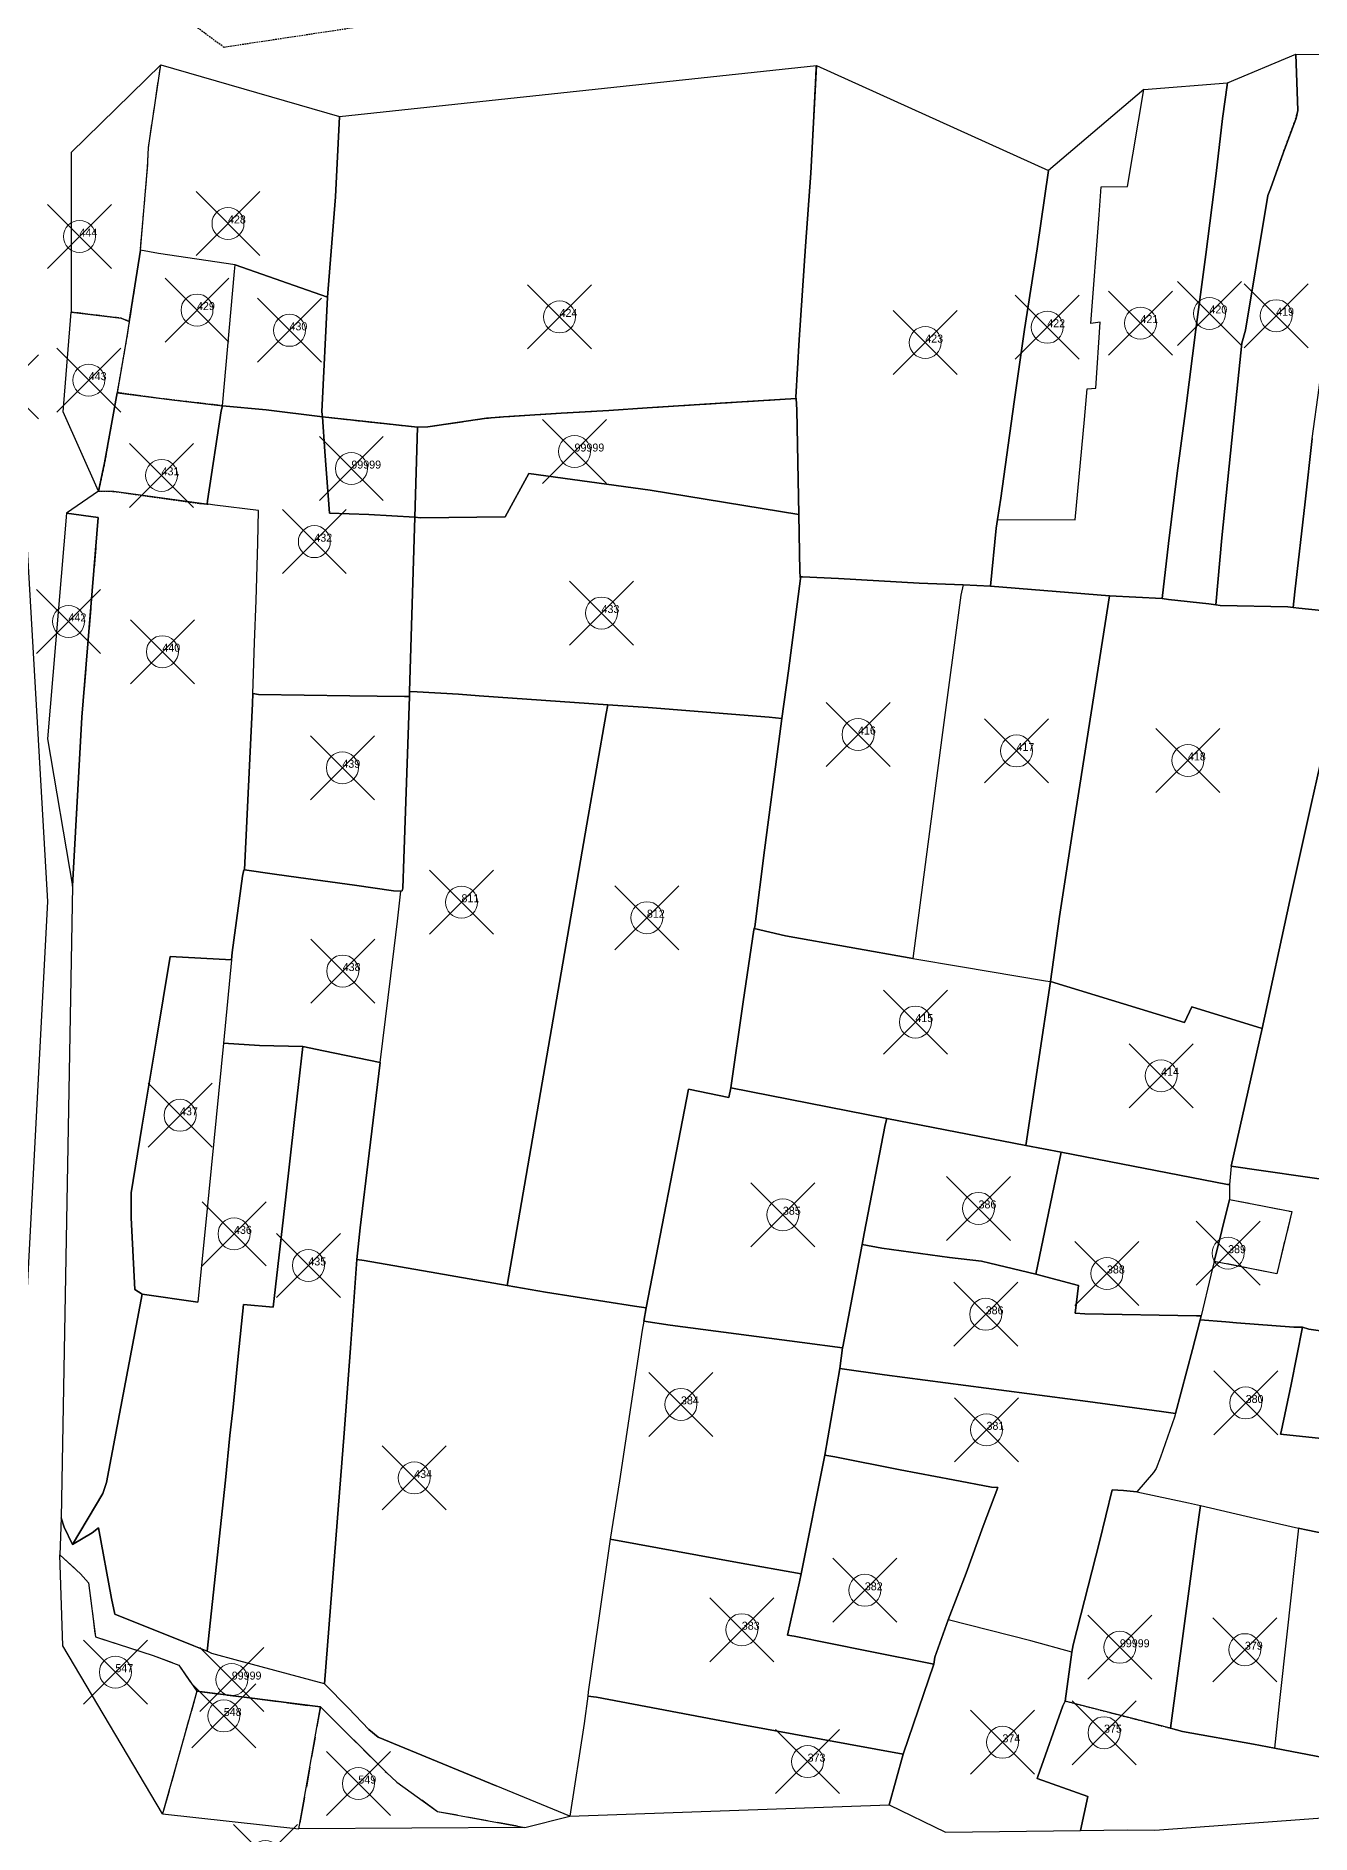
# Model space of a CAD drawing. Header units: millimetres. Extents: x 0 to 2247, y -2746 to 0.
# Drawn here: x 1513 to 1912, y -1127 to -565 of the extents above; entities that cross this region are included whole.
import ezdxf

# ---------------------------------------------------------------- set-up
doc = ezdxf.new("R2010")
doc.units = ezdxf.units.MM
doc.header["$PDMODE"] = 35
doc.header["$PDSIZE"] = 10
doc.linetypes.add('DASHED', pattern=[0.75, 0.5, -0.25])
doc.linetypes.add('DASHED2', pattern=[9.525, 6.35, -3.175])
doc.layers.add('Poly_Survey_Bndry', color=250, linetype='Continuous', lineweight=30)
doc.layers.add('Text_Survey_No', color=250, linetype='Continuous', lineweight=0)
doc.styles.get("Standard").update_dxf_attribs({"font": 'SakalBharati.ttf'})

msp = doc.modelspace()

# ---------------------------------------------------------------- linework, layer by layer
at = {"layer": 'Poly_Survey_Bndry', "linetype": 'DASHED'}
for points in [[(1740.56, -543.45), (1571.98, -568.87), (1534.99, -541.54)], [(1899.19, -613.09), (1903.1, -601.89), (1907.13, -591), (1907.7, -588.57), (1907.09, -571.02)], [(1545.84, -632.28), (1548.11, -606.4), (1548.38, -600.15), (1552.21, -574.35)], [(1755.48, -608.18), (1757.17, -574.57)], [(1545.84, -632.28), (1542.37, -654.54)], [(1542.37, -654.54), (1539.88, -653.5), (1524.22, -651.6)], [(1542.37, -654.54), (1541.53, -659.88), (1538.54, -676.77)], [(1538.54, -676.77), (1534.66, -698.68), (1532.78, -707.53)], [(1571.55, -680.84), (1555.67, -679.04), (1538.54, -676.77)], [(1632.45, -687.51), (1635.71, -687.41), (1654.07, -684.75), (1659.34, -684.3), (1677.36, -683.14), (1692.25, -682.3), (1704.29, -681.47), (1728.76, -679.94), (1750.81, -678.56)], [(1602.79, -684.29), (1616.29, -685.79), (1632.45, -687.51)], [(1632.45, -687.51), (1631.63, -715.64)], [(1532.78, -707.53), (1537.58, -707.62), (1564.98, -711.45), (1566.68, -711.64)], [(1834.97, -1085.63), (1867.86, -1094.12)]]:
    msp.add_lwpolyline(points, dxfattribs=at)
at = {"layer": 'Poly_Survey_Bndry'}
for points in [[(1899.19, -613.09), (1898.33, -615.17), (1894.63, -637.11), (1891.35, -657.26), (1890.18, -661.31), (1888.03, -682.47), (1883.97, -722.09), (1882.1, -743.06), (1879.85, -742.73), (1867.28, -741.42), (1865.29, -741.08), (1867.27, -723.88), (1870.01, -701.94), (1872.66, -681.67), (1875.84, -657.08), (1878.91, -633.58), (1882.19, -608.33), (1884.17, -591.08), (1885.69, -579.97), (1907.09, -571.02), (1907.7, -588.57), (1907.13, -591), (1903.1, -601.89)], [(1552.21, -574.35), (1524.22, -601.74), (1524.22, -651.6), (1539.88, -653.5), (1542.37, -654.54), (1545.84, -632.28), (1548.11, -606.4), (1548.38, -600.15)], [(1545.84, -632.28), (1548.11, -606.4), (1548.38, -600.15), (1552.21, -574.35), (1608.14, -590.42), (1606.81, -615.54), (1604.33, -646.96), (1575.53, -636.84), (1551.56, -633.25)], [(1604.33, -646.96), (1606.81, -615.54), (1608.14, -590.42), (1757.17, -574.57), (1755.48, -608.18), (1753.77, -630.98), (1751.82, -660.26), (1750.78, -678.13), (1750.81, -678.56), (1728.76, -679.94), (1704.29, -681.47), (1692.25, -682.3), (1677.36, -683.14), (1659.34, -684.3), (1654.07, -684.75), (1635.71, -687.41), (1632.45, -687.51), (1616.29, -685.79), (1602.79, -684.29), (1602.54, -682.81)], [(1826.16, -631.87), (1822.28, -657.01), (1819, -679.61), (1814.8, -709.76), (1813.79, -716.37), (1813.37, -719.06), (1811.61, -737.22), (1803.07, -736.85), (1789.34, -736.26), (1764.07, -734.84), (1752.87, -734.37), (1752.16, -734.34), (1752.02, -732.65), (1751.66, -714.86), (1751.11, -682.09), (1750.81, -678.56), (1750.78, -678.13), (1751.82, -660.26), (1753.77, -630.98), (1755.48, -608.18), (1757.17, -574.57), (1829.73, -607.35)], [(1865.29, -741.08), (1848.82, -740.23), (1811.61, -737.22), (1813.37, -719.06), (1813.79, -716.37), (1838.1, -716.52), (1841, -685.15), (1841.88, -675.59), (1844.57, -675.32), (1845.86, -654.76), (1842.94, -655.15), (1845.55, -621.24), (1846.22, -612.49), (1854.43, -612.38), (1859.52, -582.08), (1885.69, -579.97), (1884.17, -591.08), (1882.19, -608.33), (1878.91, -633.58), (1875.84, -657.08), (1872.66, -681.67), (1870.01, -701.94), (1867.27, -723.88)], [(1826.16, -631.87), (1822.28, -657.01), (1819, -679.61), (1814.8, -709.76), (1813.79, -716.37), (1838.1, -716.52), (1841, -685.15), (1841.88, -675.59), (1844.57, -675.32), (1845.86, -654.76), (1842.94, -655.15), (1845.55, -621.24), (1846.22, -612.49), (1854.43, -612.38), (1859.52, -582.08), (1829.73, -607.35)], [(1545.84, -632.28), (1542.37, -654.54), (1541.53, -659.88), (1538.54, -676.77), (1555.67, -679.04), (1571.55, -680.84), (1575.28, -638.9), (1575.53, -636.84), (1551.56, -633.25)], [(1604.33, -646.96), (1602.54, -682.81), (1602.79, -684.29), (1585.2, -682.17), (1571.55, -680.84), (1575.28, -638.9), (1575.53, -636.84)], [(1524.22, -651.6), (1539.88, -653.5), (1542.37, -654.54), (1541.53, -659.88), (1538.54, -676.77), (1534.66, -698.68), (1532.78, -707.53), (1521.68, -682.73)], [(1532.78, -707.53), (1534.66, -698.68), (1538.54, -676.77), (1555.67, -679.04), (1571.55, -680.84), (1571.11, -682.43), (1566.83, -710.6), (1566.68, -711.64), (1564.98, -711.45), (1537.58, -707.62)], [(1632.45, -687.51), (1635.71, -687.41), (1654.07, -684.75), (1659.34, -684.3), (1677.36, -683.14), (1692.25, -682.3), (1704.29, -681.47), (1728.76, -679.94), (1750.81, -678.56), (1751.11, -682.09), (1751.66, -714.86), (1705.17, -707.22), (1667.32, -702.02), (1659.89, -715.62), (1633.39, -715.88), (1631.63, -715.64)], [(1567, -711.62), (1566.68, -711.64), (1566.83, -710.6), (1571.11, -682.43), (1571.55, -680.84), (1585.2, -682.17), (1602.79, -684.29), (1603.49, -695.2), (1604.97, -714.47), (1617.31, -714.83), (1631.63, -715.64), (1630.65, -749.61), (1629.99, -770.13), (1629.94, -771.75), (1628.47, -771.73), (1611.28, -771.46), (1582.73, -771.04), (1580.97, -770.8), (1581.07, -767.73), (1581.51, -754.89), (1582.05, -741.74), (1582.53, -723.68), (1582.79, -713.63), (1569.14, -711.9)], [(1632.45, -687.51), (1631.63, -715.64), (1617.31, -714.83), (1604.97, -714.47), (1603.49, -695.2), (1602.79, -684.29), (1616.29, -685.79)], [(1692.02, -774.31), (1651.71, -771.47), (1645.34, -771.02), (1632.41, -770.21), (1629.99, -770.13), (1630.65, -749.61), (1631.63, -715.64), (1633.39, -715.88), (1659.89, -715.62), (1667.32, -702.02), (1705.17, -707.22), (1751.66, -714.86), (1752.02, -732.65), (1752.16, -734.34), (1752.19, -734.79), (1748.42, -763.66), (1746.42, -778.59), (1742.43, -778.19), (1704.6, -775.2)], [(1567, -711.62), (1566.68, -711.64), (1564.98, -711.45), (1537.58, -707.62), (1532.78, -707.53), (1522.79, -714.47), (1532.68, -715.78), (1527.53, -778.2), (1524.58, -830.95), (1521.1, -1028.41), (1521.98, -1031.25), (1524.66, -1036.74), (1534.13, -1020.81), (1535.22, -1017.29), (1546.44, -958.52), (1544.12, -957.02), (1542.98, -934.6), (1543.01, -926.81), (1546.27, -906.25), (1550.76, -879.43), (1555.2, -852.94), (1574.32, -853.96), (1574.54, -851.69), (1577.82, -827.83), (1578.17, -825.89), (1578.42, -825.92), (1580.11, -791.04), (1580.87, -773.88), (1580.97, -770.8), (1581.07, -767.73), (1581.51, -754.89), (1582.05, -741.74), (1582.53, -723.68), (1582.79, -713.63), (1569.14, -711.9)], [(1522.79, -714.47), (1516.77, -784.97), (1524.58, -830.95), (1527.53, -778.2), (1532.68, -715.78)], [(1787.3, -853.54), (1747.49, -846.5), (1737.76, -844.19), (1737.92, -843.7), (1740.95, -819.77), (1745.46, -785.79), (1746.42, -778.59), (1748.42, -763.66), (1752.19, -734.79), (1752.16, -734.34), (1752.87, -734.37), (1764.07, -734.84), (1789.34, -736.26), (1803.07, -736.85), (1802.39, -740.03), (1796.36, -784.5)], [(1848.82, -740.23), (1811.61, -737.22), (1803.07, -736.85), (1802.39, -740.03), (1796.36, -784.5), (1787.3, -853.54), (1802.26, -856.06), (1828.79, -860.52), (1830.34, -860.79), (1833.17, -840.5), (1837.33, -813.42)], [(1874.59, -868.71), (1872.31, -873.56), (1830.34, -860.79), (1833.17, -840.5), (1837.33, -813.42), (1848.82, -740.23), (1865.29, -741.08), (1867.28, -741.42), (1879.85, -742.73), (1882.1, -743.06), (1883.42, -743.26), (1904.55, -743.74), (1906.28, -743.95), (1908.02, -744.16), (1925.2, -745.86), (1924.8, -747.67), (1919.38, -772.17), (1911.89, -805.48), (1905.19, -835.5), (1896.55, -875.44)], [(1629.94, -771.75), (1628.47, -771.73), (1611.28, -771.46), (1582.73, -771.04), (1580.97, -770.8), (1580.87, -773.88), (1580.11, -791.04), (1578.42, -825.92), (1587.79, -827.21), (1595.3, -828.25), (1612.79, -830.7), (1624.96, -832.44), (1627.3, -832.52), (1627.7, -832.46), (1627.9, -831.65), (1628.21, -822.39)], [(1692.02, -774.31), (1691.44, -777), (1685.42, -811.62), (1672.94, -884.01), (1660.56, -955.75), (1638.52, -951.94), (1615.76, -947.99), (1613.5, -947.65), (1614.55, -937.8), (1617.41, -914.45), (1620.81, -886.05), (1624.12, -858.98), (1626.19, -841.91), (1627.3, -832.52), (1627.7, -832.46), (1627.9, -831.65), (1628.21, -822.39), (1629.94, -771.75), (1629.99, -770.13), (1632.41, -770.21), (1645.34, -771.02), (1651.71, -771.47)], [(1692.02, -774.31), (1704.6, -775.2), (1742.43, -778.19), (1746.42, -778.59), (1745.46, -785.79), (1740.95, -819.77), (1737.92, -843.7), (1737.76, -844.19), (1737.6, -844.67), (1734.34, -867.17), (1730.4, -893.98), (1729.84, -897.02), (1717.18, -894.46), (1704.02, -962.71), (1700.34, -962.28), (1672.54, -957.82), (1660.56, -955.75), (1672.94, -884.01), (1685.42, -811.62), (1691.44, -777)], [(1574.54, -851.69), (1574.32, -853.96), (1571.79, -880.06), (1583.04, -880.73), (1596.59, -881.12), (1603.06, -882.47), (1620.81, -886.05), (1624.12, -858.98), (1626.19, -841.91), (1627.3, -832.52), (1624.96, -832.44), (1612.79, -830.7), (1595.3, -828.25), (1587.79, -827.21), (1578.42, -825.92), (1578.17, -825.89), (1577.82, -827.83)], [(1737.76, -844.19), (1747.49, -846.5), (1787.3, -853.54), (1802.26, -856.06), (1828.79, -860.52), (1830.34, -860.79), (1822.64, -911.99), (1779.18, -903.57), (1730.4, -893.98), (1734.34, -867.17), (1737.6, -844.67)], [(1563.81, -960.94), (1546.44, -958.52), (1544.12, -957.02), (1542.98, -934.6), (1543.01, -926.81), (1546.27, -906.25), (1550.76, -879.43), (1555.2, -852.94), (1574.32, -853.96), (1571.79, -880.06), (1567.28, -926.52)], [(1830.34, -860.79), (1872.31, -873.56), (1874.59, -868.71), (1896.55, -875.44), (1886.87, -918.45), (1886.36, -924.24), (1885.66, -924.19), (1833.71, -914.13), (1822.64, -911.99)], [(1566.69, -1070.02), (1572.41, -1016.62), (1573.81, -1002.67), (1574.82, -993.84), (1576.47, -977.82), (1578.07, -961.73), (1587.37, -962.53), (1591.33, -928.1), (1593.97, -904.87), (1596.59, -881.12), (1583.04, -880.73), (1571.79, -880.06), (1567.28, -926.52), (1563.81, -960.94), (1546.44, -958.52), (1535.22, -1017.29), (1534.13, -1020.81), (1524.66, -1036.74), (1530.76, -1033.04), (1532.74, -1031.53), (1536.87, -1053.59), (1537.85, -1058.49), (1562.61, -1068.38), (1566.25, -1069.81)], [(1613.5, -947.65), (1611.65, -973.94), (1609.54, -1001.88), (1607.32, -1029.76), (1605.26, -1056.24), (1603.39, -1080.21), (1576.62, -1073.08), (1568.23, -1070.73), (1566.69, -1070.02), (1572.41, -1016.62), (1573.81, -1002.67), (1574.82, -993.84), (1576.47, -977.82), (1578.07, -961.73), (1587.37, -962.53), (1591.33, -928.1), (1593.97, -904.87), (1596.59, -881.12), (1603.06, -882.47), (1620.81, -886.05), (1617.41, -914.45), (1614.55, -937.8)], [(1703.22, -966.91), (1704.02, -962.71), (1717.18, -894.46), (1729.84, -897.02), (1730.4, -893.98), (1779.18, -903.57), (1778.73, -905.61), (1772.09, -939.54), (1771.46, -942.93), (1765.44, -974.9), (1765.39, -975.29), (1752.75, -973.62), (1711.46, -968.14)], [(1825.78, -952.27), (1833.71, -914.13), (1822.64, -911.99), (1779.18, -903.57), (1778.73, -905.61), (1772.09, -939.54), (1771.46, -942.93), (1777.61, -944.09), (1798.76, -946.98), (1808.77, -948.2), (1811.37, -948.78)], [(1825.78, -952.27), (1833.71, -914.13), (1885.66, -924.19), (1886.36, -924.24), (1886.29, -928.85), (1881.53, -948.25), (1880.47, -952.57), (1877.48, -965.24), (1876.03, -965.28), (1841.06, -964.61), (1838.13, -964.4), (1839.16, -955.75)], [(1886.29, -928.85), (1905.79, -932.69), (1901.14, -952.12), (1881.53, -948.25), (1880.47, -952.57), (1877.48, -965.24), (1877.17, -966.54), (1885.22, -967.11), (1888.48, -967.39), (1906.49, -968.81), (1909.16, -968.79), (1911.1, -969.37), (1938.5, -973.24), (1983.37, -979.54), (1987.28, -964.86), (1994.69, -937.08), (1994.53, -935.66), (1994.31, -935.69), (1948.85, -927.53), (1944.63, -926.78), (1925.22, -923.97), (1896.21, -919.83), (1886.87, -918.45), (1886.36, -924.24)], [(1881.53, -948.25), (1886.29, -928.85), (1905.79, -932.69), (1901.14, -952.12)], [(1877.48, -965.24), (1876.03, -965.28), (1841.06, -964.61), (1838.13, -964.4), (1839.16, -955.75), (1825.78, -952.27), (1811.37, -948.78), (1808.77, -948.2), (1798.76, -946.98), (1777.61, -944.09), (1771.46, -942.93), (1765.44, -974.9), (1765.39, -975.29), (1764.53, -981.74), (1778.43, -983.64), (1842.06, -992.07), (1865.07, -995.12), (1869.49, -995.76), (1874.76, -975.8), (1877.17, -966.54)], [(1657.08, -1112.13), (1620.15, -1096.9), (1617.27, -1094.5), (1610.9, -1087.86), (1603.39, -1080.21), (1605.26, -1056.24), (1607.32, -1029.76), (1609.54, -1001.88), (1611.65, -973.94), (1613.5, -947.65), (1615.76, -947.99), (1638.52, -951.94), (1660.56, -955.75), (1672.54, -957.82), (1700.34, -962.28), (1704.02, -962.71), (1703.22, -966.91), (1702.68, -969.71), (1695.63, -1016.83), (1692.73, -1035.02), (1688.97, -1061.18), (1685.86, -1082.77), (1685.7, -1084.1), (1684.63, -1092.63), (1680.15, -1121.62)], [(1703.22, -966.91), (1702.68, -969.71), (1695.63, -1016.83), (1692.73, -1035.02), (1701.21, -1036.57), (1732.47, -1042.34), (1752.45, -1045.85), (1759.81, -1008.82), (1764.53, -981.74), (1765.39, -975.29), (1752.75, -973.62), (1711.46, -968.14)], [(1978.21, -1009.83), (1934.06, -1009.54), (1934.42, -1005.43), (1932, -1005.11), (1923.04, -1004.46), (1902.25, -1002.25), (1902.53, -1001.45), (1905.61, -986.7), (1909.16, -968.79), (1911.1, -969.37), (1938.5, -973.24), (1983.37, -979.54)], [(1764.53, -981.74), (1778.43, -983.64), (1842.06, -992.07), (1865.07, -995.12), (1869.49, -995.76), (1869.17, -996.94), (1864.75, -1009.37), (1863.42, -1012.94), (1862.53, -1014.18), (1857.36, -1020.29), (1853.16, -1019.78), (1849.62, -1019.62), (1845.64, -1035.88), (1837.42, -1068.1), (1837.04, -1070.36), (1824.22, -1066.81), (1798.37, -1060.29), (1803.98, -1045.62), (1809.33, -1030.99), (1813.89, -1018.94), (1811.96, -1018.76), (1799.98, -1016.54), (1783.39, -1013.34), (1762.95, -1009.28), (1759.81, -1008.82)], [(1793.86, -1074.1), (1772.99, -1069.97), (1750.28, -1065.33), (1748.19, -1065.08), (1751.94, -1048.4), (1752.45, -1045.85), (1759.81, -1008.82), (1762.95, -1009.28), (1783.39, -1013.34), (1799.98, -1016.54), (1811.96, -1018.76), (1813.89, -1018.94), (1809.33, -1030.99), (1803.98, -1045.62), (1798.37, -1060.29), (1794.21, -1071.93)], [(1867.86, -1094.12), (1834.97, -1085.63), (1837.04, -1070.36), (1837.42, -1068.1), (1845.64, -1035.88), (1849.62, -1019.62), (1853.16, -1019.78), (1857.36, -1020.29), (1873.49, -1023.67), (1877.25, -1024.49), (1876, -1033.39)], [(1900.4, -1100.38), (1893.81, -1099.12), (1871.68, -1095.18), (1867.86, -1094.12), (1876, -1033.39), (1877.25, -1024.49), (1894.68, -1028.58), (1907.93, -1031.59), (1904.27, -1064.7), (1901.99, -1085.43)], [(1566.25, -1069.81), (1562.61, -1068.38), (1537.85, -1058.49), (1536.87, -1053.59), (1532.74, -1031.53), (1530.76, -1033.04), (1524.66, -1036.74), (1521.98, -1031.25), (1521.1, -1028.41), (1520.64, -1039.91), (1527.11, -1045.86), (1529.64, -1048.72), (1531.8, -1065.58), (1549.88, -1071.38), (1557.82, -1074.39), (1563.51, -1082.56), (1602.13, -1087.48), (1622.74, -1107.98), (1626.07, -1110.97), (1638.73, -1120.09), (1666.06, -1125.09), (1680.15, -1121.62), (1657.08, -1112.13), (1620.15, -1096.9), (1617.27, -1094.5), (1610.9, -1087.86), (1603.39, -1080.21), (1576.62, -1073.08), (1568.23, -1070.73), (1566.69, -1070.02)], [(1996.59, -1049.51), (1965.8, -1043.49), (1931.68, -1036.5), (1909.76, -1032), (1907.93, -1031.59), (1904.27, -1064.7), (1901.99, -1085.43), (1900.4, -1100.38), (1929.17, -1105.91), (1989, -1116.69), (1989, -1116.69), (1989.01, -1116.66), (1990.29, -1107.59), (1990.78, -1104.44)], [(1752.45, -1045.85), (1732.47, -1042.34), (1701.21, -1036.57), (1692.73, -1035.02), (1688.97, -1061.18), (1685.86, -1082.77), (1685.7, -1084.1), (1688.49, -1084.45), (1733.05, -1092.81), (1784.34, -1102.19), (1793.86, -1074.1), (1772.99, -1069.97), (1750.28, -1065.33), (1748.19, -1065.08), (1751.94, -1048.4)], [(1552.79, -1120.89), (1521.65, -1068.38), (1520.64, -1039.91), (1527.11, -1045.86), (1529.64, -1048.72), (1531.8, -1065.58), (1549.88, -1071.38), (1557.82, -1074.39), (1563.51, -1082.56), (1557.36, -1104.54)], [(1834.97, -1085.63), (1837.04, -1070.36), (1824.22, -1066.81), (1798.37, -1060.29), (1794.21, -1071.93), (1793.86, -1074.1), (1784.34, -1102.19), (1779.94, -1118.03), (1797.52, -1126.64), (1839.78, -1126.05), (1842.08, -1115.44), (1826.2, -1109.86), (1826.44, -1109.17), (1834.19, -1087.12)], [(1552.79, -1120.89), (1595.37, -1125.52), (1596.87, -1117.44), (1602.13, -1087.48), (1563.51, -1082.56), (1557.36, -1104.54)], [(1685.7, -1084.1), (1684.63, -1092.63), (1680.15, -1121.62), (1779.94, -1118.03), (1784.34, -1102.19), (1733.05, -1092.81), (1688.49, -1084.45)], [(1602.13, -1087.48), (1622.74, -1107.98), (1626.07, -1110.97), (1638.73, -1120.09), (1666.06, -1125.09), (1595.37, -1125.52), (1596.87, -1117.44)], [(1834.97, -1085.63), (1834.19, -1087.12), (1826.44, -1109.17), (1826.2, -1109.86), (1842.08, -1115.44), (1839.78, -1126.05), (1854.38, -1125.85), (1863.01, -1125.94), (1989, -1116.69), (1989, -1116.69), (1929.17, -1105.91), (1900.4, -1100.38), (1893.81, -1099.12), (1871.68, -1095.18), (1867.86, -1094.12)]]:
    msp.add_lwpolyline(points, close=True, dxfattribs=at)
for points in [[(1912.21, -691.1), (1909.95, -710.93), (1906.75, -739.03), (1906.28, -743.95), (1904.55, -743.74), (1883.42, -743.26), (1882.1, -743.06), (1883.97, -722.09), (1888.03, -682.47), (1890.18, -661.31), (1891.35, -657.26), (1894.63, -637.11), (1898.33, -615.17), (1899.19, -613.09), (1903.1, -601.89), (1907.13, -591), (1907.7, -588.57), (1907.09, -571.02), (1928.35, -571.16)], [(1813.79, -716.37), (1838.1, -716.52), (1841, -685.15), (1841.88, -675.59), (1844.57, -675.32), (1845.86, -654.76), (1842.94, -655.15), (1845.55, -621.24), (1846.22, -612.49), (1854.43, -612.38), (1859.52, -582.08)], [(1865.29, -741.08), (1867.27, -723.88), (1870.01, -701.94), (1872.66, -681.67), (1875.84, -657.08), (1878.91, -633.58), (1882.19, -608.33), (1884.17, -591.08), (1885.69, -579.97)], [(1604.33, -646.96), (1606.81, -615.54), (1608.14, -590.42)], [(1750.81, -678.56), (1750.78, -678.13), (1751.82, -660.26), (1753.77, -630.98), (1755.48, -608.18)], [(1826.16, -631.87), (1829.73, -607.35)], [(1882.1, -743.06), (1883.97, -722.09), (1888.03, -682.47), (1890.18, -661.31), (1891.35, -657.26), (1894.63, -637.11), (1898.33, -615.17), (1899.19, -613.09)], [(1906.28, -743.95), (1906.75, -739.03), (1909.95, -710.93), (1912.21, -691.1), (1914.37, -675.23), (1917.12, -652.23), (1920.18, -627.33), (1920.51, -624.64)], [(1575.53, -636.84), (1551.56, -633.25), (1545.84, -632.28)], [(1813.79, -716.37), (1814.8, -709.76), (1819, -679.61), (1822.28, -657.01), (1826.16, -631.87)], [(1571.55, -680.84), (1575.28, -638.9), (1575.53, -636.84)], [(1575.53, -636.84), (1604.33, -646.96)], [(1604.33, -646.96), (1602.54, -682.81), (1602.79, -684.29)], [(1751.66, -714.86), (1751.11, -682.09), (1750.81, -678.56)], [(1571.55, -680.84), (1571.11, -682.43), (1566.83, -710.6), (1566.68, -711.64)], [(1602.79, -684.29), (1585.2, -682.17), (1571.55, -680.84)], [(1631.63, -715.64), (1617.31, -714.83), (1604.97, -714.47), (1603.49, -695.2), (1602.79, -684.29)], [(1912.21, -691.1), (1909.95, -710.93), (1906.75, -739.03), (1906.28, -743.95), (1908.02, -744.16), (1925.2, -745.86)], [(1631.63, -715.64), (1633.39, -715.88), (1659.89, -715.62), (1667.32, -702.02), (1705.17, -707.22), (1751.66, -714.86)], [(1566.68, -711.64), (1567, -711.62)], [(1580.97, -770.8), (1581.07, -767.73), (1581.51, -754.89), (1582.05, -741.74), (1582.53, -723.68), (1582.79, -713.63), (1569.14, -711.9), (1567, -711.62)], [(1510.09, -718.38), (1516.77, -835.81), (1509.97, -966.37)], [(1629.99, -770.13), (1630.65, -749.61), (1631.63, -715.64)], [(1751.66, -714.86), (1752.02, -732.65), (1752.16, -734.34)], [(1811.61, -737.22), (1813.37, -719.06), (1813.79, -716.37)], [(1752.16, -734.34), (1752.19, -734.79), (1748.42, -763.66), (1746.42, -778.59)], [(1752.16, -734.34), (1752.87, -734.37)], [(1752.87, -734.37), (1764.07, -734.84), (1789.34, -736.26), (1803.07, -736.85)], [(1803.07, -736.85), (1802.39, -740.03), (1796.36, -784.5), (1787.3, -853.54)], [(1803.07, -736.85), (1811.61, -737.22)], [(1811.61, -737.22), (1848.82, -740.23)], [(1848.82, -740.23), (1837.33, -813.42), (1833.17, -840.5), (1830.34, -860.79)], [(1865.29, -741.08), (1848.82, -740.23)], [(1882.1, -743.06), (1879.85, -742.73), (1867.28, -741.42), (1865.29, -741.08)], [(1906.28, -743.95), (1904.55, -743.74), (1883.42, -743.26), (1882.1, -743.06)], [(1896.55, -875.44), (1905.19, -835.5), (1911.89, -805.48), (1919.38, -772.17), (1924.8, -747.67), (1925.2, -745.86), (1908.02, -744.16), (1906.28, -743.95)], [(1578.42, -825.92), (1580.11, -791.04), (1580.87, -773.88), (1580.97, -770.8)], [(1580.97, -770.8), (1582.73, -771.04), (1611.28, -771.46), (1628.47, -771.73), (1629.94, -771.75)], [(1629.94, -771.75), (1628.21, -822.39), (1627.9, -831.65), (1627.7, -832.46), (1627.3, -832.52)], [(1629.94, -771.75), (1629.99, -770.13)], [(1692.02, -774.31), (1651.71, -771.47), (1645.34, -771.02), (1632.41, -770.21), (1629.99, -770.13)], [(1692.02, -774.31), (1691.44, -777), (1685.42, -811.62), (1672.94, -884.01), (1660.56, -955.75)], [(1746.42, -778.59), (1742.43, -778.19), (1704.6, -775.2), (1692.02, -774.31)], [(1746.42, -778.59), (1745.46, -785.79), (1740.95, -819.77), (1737.92, -843.7), (1737.76, -844.19)], [(1911.89, -805.48), (1905.19, -835.5), (1896.55, -875.44), (1886.87, -918.45), (1896.21, -919.83), (1925.22, -923.97)], [(1578.42, -825.92), (1578.17, -825.89), (1577.82, -827.83), (1574.54, -851.69)], [(1627.3, -832.52), (1624.96, -832.44), (1612.79, -830.7), (1595.3, -828.25), (1587.79, -827.21), (1578.42, -825.92)], [(1620.81, -886.05), (1624.12, -858.98), (1626.19, -841.91), (1627.3, -832.52)], [(1737.76, -844.19), (1737.6, -844.67), (1734.34, -867.17), (1730.4, -893.98)], [(1787.3, -853.54), (1747.49, -846.5), (1737.76, -844.19)], [(1574.32, -853.96), (1555.2, -852.94), (1550.76, -879.43), (1546.27, -906.25), (1543.01, -926.81), (1542.98, -934.6), (1544.12, -957.02), (1546.44, -958.52)], [(1574.32, -853.96), (1571.79, -880.06)], [(1574.54, -851.69), (1574.32, -853.96)], [(1787.3, -853.54), (1802.26, -856.06), (1828.79, -860.52), (1830.34, -860.79)], [(1830.34, -860.79), (1822.64, -911.99)], [(1830.34, -860.79), (1872.31, -873.56), (1874.59, -868.71)], [(1874.59, -868.71), (1896.55, -875.44)], [(1886.87, -918.45), (1896.55, -875.44)], [(1571.79, -880.06), (1567.28, -926.52), (1563.81, -960.94)], [(1596.59, -881.12), (1593.97, -904.87), (1591.33, -928.1), (1587.37, -962.53), (1578.07, -961.73), (1576.47, -977.82), (1574.82, -993.84), (1573.81, -1002.67), (1572.41, -1016.62), (1566.69, -1070.02)], [(1596.59, -881.12), (1583.04, -880.73), (1571.79, -880.06)], [(1620.81, -886.05), (1603.06, -882.47), (1596.59, -881.12)], [(1613.5, -947.65), (1614.55, -937.8), (1617.41, -914.45), (1620.81, -886.05)], [(1730.4, -893.98), (1729.84, -897.02), (1717.18, -894.46), (1704.02, -962.71)], [(1779.18, -903.57), (1730.4, -893.98)], [(1771.46, -942.93), (1772.09, -939.54), (1778.73, -905.61), (1779.18, -903.57)], [(1779.18, -903.57), (1822.64, -911.99)], [(1822.64, -911.99), (1833.71, -914.13)], [(1833.71, -914.13), (1825.78, -952.27)], [(1833.71, -914.13), (1885.66, -924.19), (1886.36, -924.24)], [(1886.87, -918.45), (1886.36, -924.24)], [(1944.63, -926.78), (1925.22, -923.97), (1896.21, -919.83), (1886.87, -918.45)], [(1886.36, -924.24), (1886.29, -928.85)], [(1886.29, -928.85), (1881.53, -948.25)], [(1765.39, -975.29), (1765.44, -974.9), (1771.46, -942.93)], [(1825.78, -952.27), (1811.37, -948.78), (1808.77, -948.2), (1798.76, -946.98), (1777.61, -944.09), (1771.46, -942.93)], [(1613.5, -947.65), (1611.65, -973.94), (1609.54, -1001.88), (1607.32, -1029.76), (1605.26, -1056.24), (1603.39, -1080.21)], [(1660.56, -955.75), (1638.52, -951.94), (1615.76, -947.99), (1613.5, -947.65)], [(1881.53, -948.25), (1880.47, -952.57), (1877.48, -965.24)], [(1825.78, -952.27), (1839.16, -955.75), (1838.13, -964.4), (1841.06, -964.61), (1876.03, -965.28), (1877.48, -965.24)], [(1546.44, -958.52), (1535.22, -1017.29), (1534.13, -1020.81), (1524.66, -1036.74)], [(1546.44, -958.52), (1563.81, -960.94)], [(1704.02, -962.71), (1700.34, -962.28), (1672.54, -957.82), (1660.56, -955.75)], [(1704.02, -962.71), (1703.22, -966.91)], [(1877.48, -965.24), (1877.17, -966.54)], [(1703.22, -966.91), (1702.68, -969.71), (1695.63, -1016.83), (1692.73, -1035.02)], [(1703.22, -966.91), (1711.46, -968.14), (1752.75, -973.62), (1765.39, -975.29)], [(1923.04, -1004.46), (1902.25, -1002.25), (1902.53, -1001.45), (1905.61, -986.7), (1909.16, -968.79), (1906.49, -968.81), (1888.48, -967.39), (1885.22, -967.11), (1877.17, -966.54), (1874.76, -975.8), (1869.49, -995.76), (1869.17, -996.94), (1864.75, -1009.37), (1863.42, -1012.94), (1862.53, -1014.18), (1857.36, -1020.29), (1873.49, -1023.67), (1877.25, -1024.49), (1894.68, -1028.58), (1907.93, -1031.59), (1909.76, -1032), (1931.68, -1036.5)], [(1877.17, -966.54), (1874.76, -975.8), (1869.49, -995.76)], [(1909.16, -968.79), (1906.49, -968.81), (1888.48, -967.39), (1885.22, -967.11), (1877.17, -966.54)], [(1909.16, -968.79), (1905.61, -986.7), (1902.53, -1001.45), (1902.25, -1002.25), (1923.04, -1004.46), (1932, -1005.11), (1934.42, -1005.43), (1934.06, -1009.54)], [(1983.37, -979.54), (1938.5, -973.24), (1911.1, -969.37), (1909.16, -968.79)], [(1764.53, -981.74), (1765.39, -975.29)], [(1764.53, -981.74), (1759.81, -1008.82)], [(1869.49, -995.76), (1865.07, -995.12), (1842.06, -992.07), (1778.43, -983.64), (1764.53, -981.74)], [(1869.49, -995.76), (1869.17, -996.94), (1864.75, -1009.37), (1863.42, -1012.94), (1862.53, -1014.18), (1857.36, -1020.29)], [(1759.81, -1008.82), (1752.45, -1045.85)], [(1798.37, -1060.29), (1803.98, -1045.62), (1809.33, -1030.99), (1813.89, -1018.94), (1811.96, -1018.76), (1799.98, -1016.54), (1783.39, -1013.34), (1762.95, -1009.28), (1759.81, -1008.82)], [(1857.36, -1020.29), (1853.16, -1019.78), (1849.62, -1019.62), (1845.64, -1035.88), (1837.42, -1068.1), (1837.04, -1070.36)], [(1857.36, -1020.29), (1873.49, -1023.67), (1877.25, -1024.49)], [(1867.86, -1094.12), (1876, -1033.39), (1877.25, -1024.49)], [(1877.25, -1024.49), (1894.68, -1028.58), (1907.93, -1031.59)], [(1524.66, -1036.74), (1521.98, -1031.25), (1521.1, -1028.41)], [(1524.66, -1036.74), (1530.76, -1033.04), (1532.74, -1031.53), (1536.87, -1053.59), (1537.85, -1058.49), (1562.61, -1068.38), (1566.25, -1069.81)], [(1907.93, -1031.59), (1904.27, -1064.7), (1901.99, -1085.43), (1900.4, -1100.38)], [(1907.93, -1031.59), (1909.76, -1032), (1931.68, -1036.5)], [(1692.73, -1035.02), (1688.97, -1061.18), (1685.86, -1082.77), (1685.7, -1084.1)], [(1752.45, -1045.85), (1732.47, -1042.34), (1701.21, -1036.57), (1692.73, -1035.02)], [(1752.45, -1045.85), (1751.94, -1048.4), (1748.19, -1065.08), (1750.28, -1065.33), (1772.99, -1069.97)], [(1793.86, -1074.1), (1794.21, -1071.93), (1798.37, -1060.29)], [(1837.04, -1070.36), (1824.22, -1066.81), (1798.37, -1060.29)], [(1566.69, -1070.02), (1566.25, -1069.81)], [(1603.39, -1080.21), (1576.62, -1073.08), (1568.23, -1070.73), (1566.69, -1070.02)], [(1772.99, -1069.97), (1793.86, -1074.1)], [(1837.04, -1070.36), (1834.97, -1085.63)], [(1793.86, -1074.1), (1784.34, -1102.19)], [(1603.39, -1080.21), (1610.9, -1087.86), (1617.27, -1094.5), (1620.15, -1096.9), (1657.08, -1112.13)], [(1685.7, -1084.1), (1684.63, -1092.63)], [(1784.34, -1102.19), (1733.05, -1092.81), (1688.49, -1084.45), (1685.7, -1084.1)], [(1834.97, -1085.63), (1834.19, -1087.12), (1826.44, -1109.17), (1826.44, -1109.17)], [(1684.63, -1092.63), (1680.15, -1121.62)], [(1867.86, -1094.12), (1871.68, -1095.18), (1893.81, -1099.12), (1900.4, -1100.38)], [(1900.4, -1100.38), (1929.17, -1105.91), (1989, -1116.69)], [(1784.34, -1102.19), (1779.94, -1118.03)], [(1680.15, -1121.62), (1657.08, -1112.13)], [(1826.44, -1109.17), (1826.2, -1109.86), (1842.08, -1115.44), (1839.78, -1126.05)]]:
    msp.add_lwpolyline(points, dxfattribs=at)
at = {"layer": 'Poly_Survey_Bndry', "linetype": 'DASHED2'}
for points in [[(1522.79, -714.47), (1532.68, -715.78), (1527.53, -778.2), (1524.58, -830.95)], [(1886.29, -928.85), (1905.79, -932.69), (1901.14, -952.12), (1881.53, -948.25)], [(1520.64, -1039.91), (1527.11, -1045.86), (1529.64, -1048.72), (1531.8, -1065.58), (1549.88, -1071.38), (1557.82, -1074.39), (1563.51, -1082.56)], [(1563.51, -1082.56), (1557.36, -1104.54), (1552.79, -1120.89)], [(1563.51, -1082.56), (1602.13, -1087.48)], [(1602.13, -1087.48), (1596.87, -1117.44), (1595.37, -1125.52)], [(1602.13, -1087.48), (1622.74, -1107.98), (1626.07, -1110.97), (1638.73, -1120.09), (1666.06, -1125.09)]]:
    msp.add_lwpolyline(points, dxfattribs=at)
at = {"layer": 'Text_Survey_No'}
for p in [(1526.83, -627.97), (1573.24, -623.89), (1563.55, -650.96), (1676.9, -653.12), (1858.49, -655.05), (1880.06, -652.02), (1900.92, -652.72), (1592.46, -657.29), (1791.22, -661.12), (1829.36, -656.33), (1529.71, -672.86), (1503.98, -674.95), (1681.57, -695.17), (1611.8, -700.49), (1552.47, -702.61), (1600.23, -723.33), (1690.01, -745.63), (1523.38, -748.25), (1552.73, -757.71), (1770.2, -783.59), (1819.75, -788.74), (1608.99, -793.99), (1873.34, -791.69), (1646.23, -836.01), (1704.2, -840.84), (1609.1, -857.51), (1788.13, -873.45), (1864.94, -890.23), (1558.24, -902.59), (1746.71, -933.66), (1807.87, -931.68), (1575.12, -939.64), (1885.89, -945.66), (1598.36, -949.5), (1848.02, -952.01), (1810.11, -964.77), (1714.85, -992.92), (1891.39, -992.48), (1810.36, -1000.87), (1631.46, -1015.92), (1772.32, -1051.02), (1733.86, -1063.34), (1852.06, -1068.82), (1891.14, -1069.57), (1538.03, -1076.6), (1574.41, -1078.92), (1571.92, -1090.29), (1815.35, -1098.52), (1847.11, -1095.51), (1754.44, -1104.55), (1613.99, -1111.41), (1584.94, -1134.2)]:
    msp.add_point(p, dxfattribs=at)

# ---------------------------------------------------------------- texts
for s, p in [('428', (1573.24, -623.89)), ('444', (1526.83, -627.97)), ('429', (1563.55, -650.96)), ('424', (1676.9, -653.12)), ('420', (1880.06, -652.02)), ('419', (1900.92, -652.72)), ('430', (1592.46, -657.29)), ('422', (1829.36, -656.33)), ('421', (1858.49, -655.05)), ('423', (1791.22, -661.12)), ('443', (1529.71, -672.86)), ('431', (1552.47, -702.61)), ('432', (1600.23, -723.33)), ('442', (1523.38, -748.25)), ('433', (1690.01, -745.63)), ('440', (1552.73, -757.71)), ('416', (1770.2, -783.59)), ('417', (1819.75, -788.74)), ('439', (1608.99, -793.99)), ('418', (1873.34, -791.69)), ('811', (1646.23, -836.01)), ('812', (1704.2, -840.84)), ('438', (1609.1, -857.51)), ('415', (1788.13, -873.45)), ('414', (1864.94, -890.23)), ('437', (1558.24, -902.59)), ('385', (1746.71, -933.66)), ('386', (1807.87, -931.68)), ('436', (1575.12, -939.64)), ('389', (1885.89, -945.66)), ('435', (1598.36, -949.5)), ('388', (1848.02, -952.01)), ('386', (1810.11, -964.77)), ('384', (1714.85, -992.92)), ('380', (1891.39, -992.48)), ('381', (1810.36, -1000.87)), ('434', (1631.46, -1015.92)), ('382', (1772.32, -1051.02)), ('383', (1733.86, -1063.34)), ('379', (1891.14, -1069.57)), ('547', (1538.03, -1076.6)), ('548', (1571.92, -1090.29)), ('375', (1847.11, -1095.51)), ('374', (1815.35, -1098.52)), ('373', (1754.44, -1104.55)), ('549', (1613.99, -1111.41))]:
    msp.add_text(s, height=2.5, dxfattribs=at).set_placement(p)
at = {"layer": 'Text_Survey_No', "linetype": 'DASHED'}
for p in [(1681.57, -695.17), (1611.8, -700.49), (1852.06, -1068.82), (1574.41, -1078.92)]:
    msp.add_text('99999', height=2.5, dxfattribs=at).set_placement(p)

doc.saveas('drawing.dxf')
